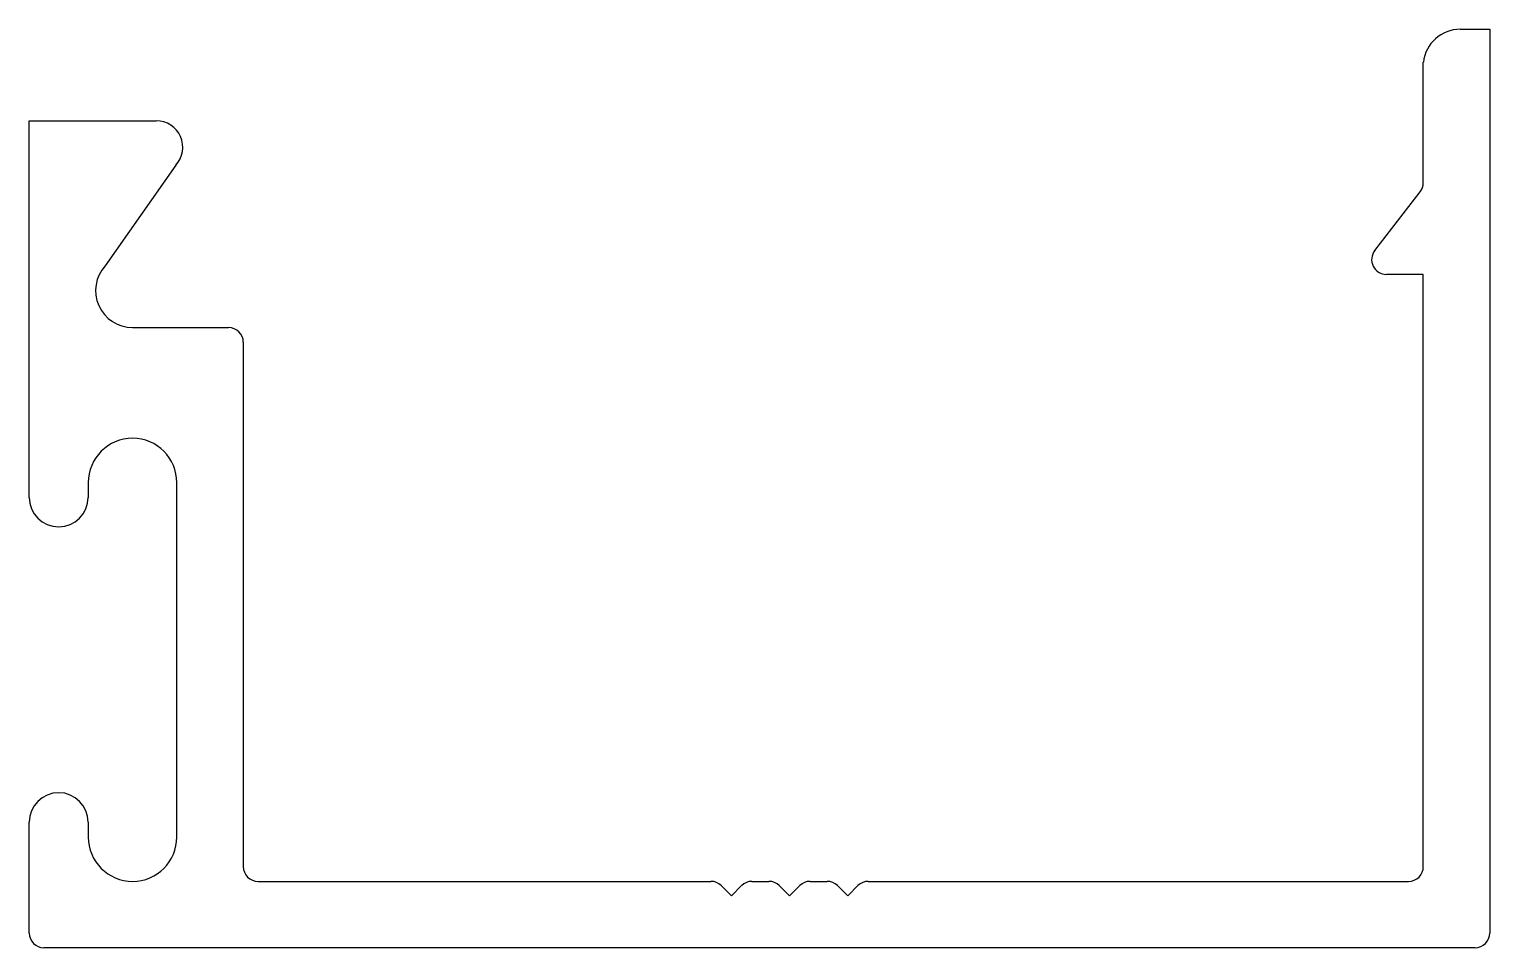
# Model space of a CAD drawing. Extents: x -10.6 to 14.6, y 13.4 to 29.2.
import ezdxf

# ---------------------------------------------------------------- set-up
doc = ezdxf.new("R2010")
doc.units = 0
doc.layers.get('0').update_dxf_attribs({"linetype": 'CONTINUOUS'})

msp = doc.modelspace()

# ---------------------------------------------------------------- linework, layer by layer
for p, q in [((14.052, 29.15), (14.56, 29.15)), ((14.56, 29.15), (14.56, 13.605)), ((13.417, 26.508), (13.417, 28.581)), ((-10.561, 21.098), (-10.561, 27.575)), ((-10.561, 27.575), (-8.376, 27.575)), ((-8.037, 26.811), (-9.253, 25.08)), ((12.581, 25.343), (13.364, 26.352)), ((13.417, 24.934), (12.782, 24.934)), ((13.417, 14.748), (13.417, 24.934)), ((-8.783, 24.019), (-7.132, 24.019)), ((-6.878, 23.765), (-6.878, 14.748)), ((-9.545, 21.352), (-9.545, 21.098)), ((-8.021, 15.256), (-8.021, 21.352)), ((-10.561, 13.605), (-10.561, 15.51)), ((-9.545, 15.51), (-9.545, 15.256)), ((-6.624, 14.494), (1.163, 14.494)), ((1.34, 14.421), (1.511, 14.25)), ((1.522, 14.25), (1.693, 14.421)), ((1.87, 14.494), (2.163, 14.494)), ((2.34, 14.421), (2.511, 14.25)), ((2.522, 14.25), (2.693, 14.421)), ((2.87, 14.494), (3.163, 14.494)), ((3.34, 14.421), (3.511, 14.25)), ((3.522, 14.25), (3.693, 14.421)), ((3.87, 14.494), (4.622, 14.494)), ((4.622, 14.494), (5.374, 14.494)), ((5.374, 14.494), (13.163, 14.494)), ((14.306, 13.351), (-10.307, 13.351))]:
    msp.add_line(p, q)
for centre, radius, start, end in [((14.054, 28.509), 0.641, 90.2025, 173.4938), ((-8.376, 27.118), 0.457, 317.8358, 90), ((13.163, 26.508), 0.254, 322.2079, 360), ((12.782, 25.188), 0.254, 142.2079, 270), ((-8.783, 24.654), 0.635, 137.8358, 270), ((-7.132, 23.765), 0.254, 0, 90), ((-8.783, 21.352), 0.762, 0, 180), ((-10.053, 21.098), 0.508, 180, 0), ((-10.053, 15.51), 0.508, 0, 180), ((-8.783, 15.256), 0.762, 180, 0), ((-6.624, 14.748), 0.254, 180, 270), ((13.163, 14.748), 0.254, 270, 0), ((1.163, 14.244), 0.25, 45, 90), ((1.87, 14.244), 0.25, 90, 135), ((2.163, 14.244), 0.25, 45, 90), ((2.87, 14.244), 0.25, 90, 135), ((3.163, 14.244), 0.25, 45, 90), ((3.87, 14.244), 0.25, 90, 135), ((1.517, 14.255), 0.008, 225, 315), ((2.517, 14.255), 0.008, 225, 315), ((3.517, 14.255), 0.008, 225, 315), ((-10.307, 13.605), 0.254, 180, 270), ((14.306, 13.605), 0.254, 270, 0)]:
    msp.add_arc(centre, radius, start, end)

doc.saveas('drawing.dxf')
